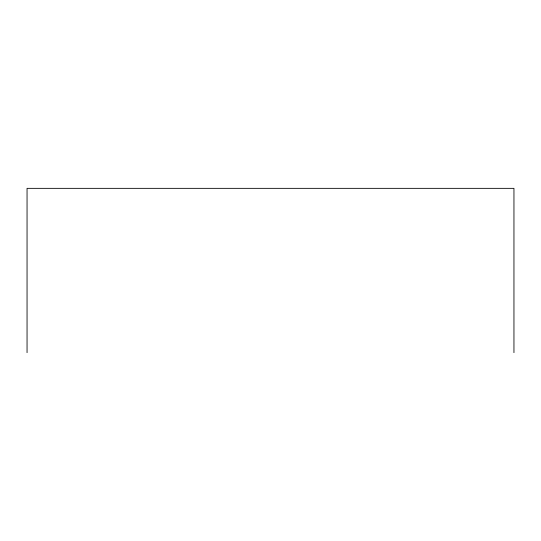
<?xml version="1.0" encoding="UTF-8"?>
<svg xmlns="http://www.w3.org/2000/svg" width="541" height="541" viewBox="0 0 541 541"><rect width="100%" height="100%" fill="white"/><g stroke="black" fill="none" stroke-linecap="round" stroke-linejoin="round"><path stroke-width="0.81" d="M513.95 352.651L513.95 188.349L27.05 188.349L27.05 352.651"/></g></svg>
